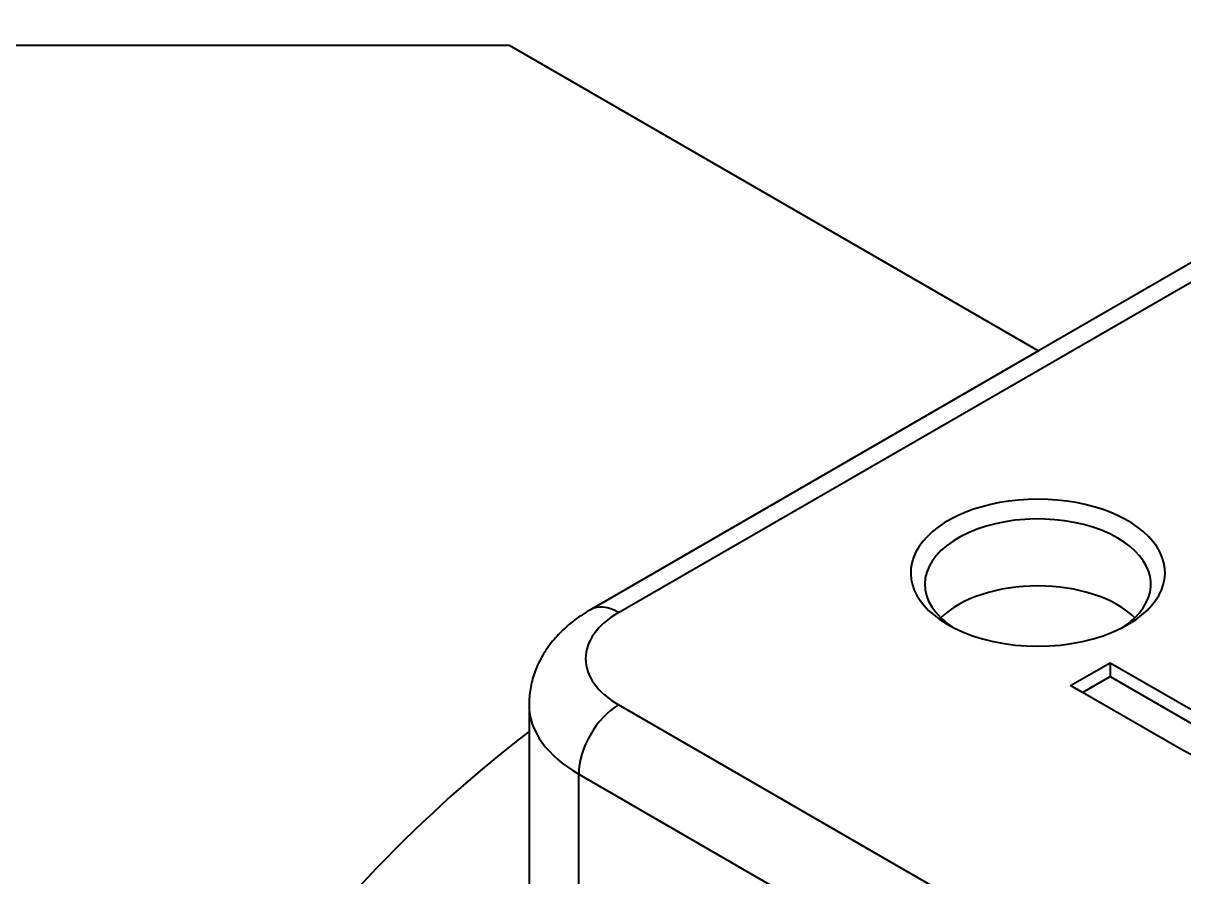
# Model space of a CAD drawing. Header units: millimetres. Extents: x 15 to 415, y 5 to 292.
# Drawn here: x 330.66 to 335.79, y 127.48 to 131.26 of the extents above; entities that cross this region are included whole.
import ezdxf

# ---------------------------------------------------------------- set-up
doc = ezdxf.new("R2010")
doc.units = ezdxf.units.MM
doc.layers.add('Geometries', color=7, linetype='Continuous')

msp = doc.modelspace()

# ---------------------------------------------------------------- linework, layer by layer
at = {"layer": 'Geometries', "linetype": 'Continuous', "lineweight": 40}
for p, q in [((337.6596, 131.2575), (335.151, 129.8092)), ((333.2938, 128.6524), (337.7846, 131.2451)), ((330.6228, 131.161), (332.8095, 131.161)), ((332.8095, 131.161), (335.151, 129.8092)), ((335.151, 129.8092), (333.1688, 128.6648)), ((335.2926, 128.3295), (335.4675, 128.4305)), ((335.4675, 128.4305), (335.9655, 128.143)), ((335.4675, 128.4305), (335.4675, 128.3693)), ((335.3456, 128.2989), (335.4675, 128.3693)), ((335.4675, 128.3693), (335.9655, 128.0817)), ((335.3456, 128.2989), (335.2926, 128.3295)), ((335.7906, 128.042), (335.3456, 128.2989)), ((332.8974, 128.2441), (332.8974, 128.1267)), ((335.4651, 126.9905), (333.2938, 128.2441)), ((332.8974, 128.1267), (332.8974, 126.5989)), ((333.117, 127.9379), (335.2883, 126.6843)), ((333.117, 123.7215), (333.117, 127.9379))]:
    msp.add_line(p, q, dxfattribs=at)
at = {"layer": 'Geometries', "linetype": 'Continuous', "lineweight": 40, "flags": 128}
for points in [[(333.1688, 128.6648), (333.1633, 128.6615), (333.1537, 128.6558), (333.1442, 128.6499), (333.1349, 128.6439), (333.1258, 128.6378), (333.1168, 128.6316), (333.1079, 128.6252), (333.0992, 128.6187), (333.0906, 128.6121), (333.0822, 128.6054), (333.074, 128.5986), (333.066, 128.5917), (333.0581, 128.5847), (333.0504, 128.5776), (333.0428, 128.5704), (333.0355, 128.5631), (333.0283, 128.5557), (333.0213, 128.5483), (333.0145, 128.5407), (333.0079, 128.5331), (333.0015, 128.5254), (332.9953, 128.5176), (332.9892, 128.5097), (332.9834, 128.5018), (332.9777, 128.4938), (332.9722, 128.4858), (332.967, 128.4776), (332.9619, 128.4695), (332.957, 128.4612), (332.9523, 128.4529), (332.9478, 128.4446), (332.9435, 128.4362), (332.9393, 128.4277), (332.9354, 128.4192), (332.9317, 128.4107), (332.9281, 128.4021), (332.9248, 128.3935), (332.9216, 128.3848), (332.9187, 128.3762), (332.9159, 128.3674), (332.9133, 128.3587), (332.9109, 128.3499), (332.9088, 128.3411), (332.9068, 128.3323), (332.905, 128.3234), (332.9033, 128.3145), (332.9019, 128.3056), (332.9007, 128.2967), (332.8997, 128.2878), (332.8988, 128.2789), (332.8982, 128.27), (332.8977, 128.2611), (332.8974, 128.2521), (332.8974, 128.2441)], [(335.8814, 127.9982), (335.8745, 128.0011), (335.863, 128.0061), (335.8516, 128.0113), (335.8362, 128.0188), (335.8209, 128.0264), (335.8057, 128.0341), (335.7906, 128.042)]]:
    msp.add_lwpolyline(points, dxfattribs=at)
at = {"layer": 'Geometries', "linetype": 'Continuous', "lineweight": 40}
for centre, major_axis, start_param, end_param in [((335.1479, 128.8282), (-0.5625, 0), 2.298826, 7.125954), ((335.1479, 128.7772), (0.5, 0), 0.785398, 3.679864), ((335.1479, 128.7772), (0.5, 0), 5.744914, 7.068583), ((335.1479, 128.4812), (0.5, 0), 0.538271, 2.603321), ((333.6474, 128.4482), (0.5, 0), 2.356194, 3.926991), ((333.2938, 128.4482), (-0.125, 0.2165), 5.497787, 6.283186), ((335.1479, 128.7772), (0.5, 0), 3.679864, 3.866442), ((335.1479, 128.7772), (0.5, 0), 5.558338, 5.744914), ((335.1479, 128.8282), (-0.5625, 0), 0.842769, 2.298826), ((333.6474, 128.2441), (-0.75, 0), 6.283178, 7.068583), ((333.2938, 128.04), (-0.125, -0.2165), 3.926991, 5.497787), ((333.415, 124.7589), (2.275, 3.9404), 0.947001, 1.813387)]:
    msp.add_ellipse(centre, major_axis=major_axis, ratio=0.57735, start_param=start_param, end_param=end_param, dxfattribs=at)

doc.saveas('drawing.dxf')
